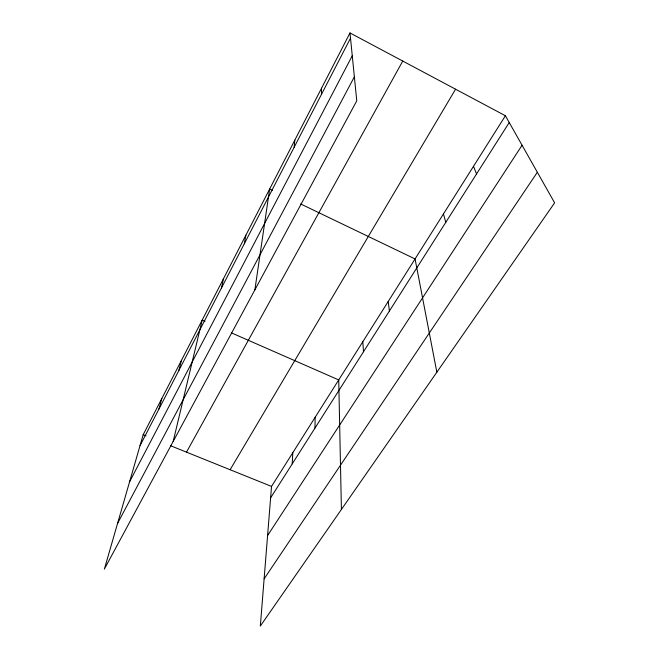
<?xml version="1.0" encoding="UTF-8"?>
<svg xmlns="http://www.w3.org/2000/svg" width="659" height="659" viewBox="0 0 659 659"><rect width="100%" height="100%" fill="white"/><g stroke="black" fill="none" stroke-linecap="round" stroke-linejoin="round"><path stroke-width="0.99" d="M321.435 94.451L321.543 88.199M314.961 428.103L315.167 417.262M292.217 463.887L292.802 452.708M505.404 115.753L271.533 486.416L260.33 626.05L554.631 202.84L505.404 115.753L349.987 32.95L143.192 434.701L104.369 569.096L356.766 100.835L349.987 32.95M294.145 147.287L294.812 140.136M254.876 289.861L269.638 189.042L272.373 190.36M244.291 243.805L245.889 235.189M221.457 287.999L223.442 278.79M173.177 441.431L202.206 320.06L205.023 321.295M178.836 370.523L181.472 360.325M158.918 409.091L161.834 398.489M140.029 445.657L350.506 38.173M129.592 481.77L352.26 55.751M117.557 523.452L354.369 76.806M186.489 452.148L402.748 61.056M230.115 469.727L455.567 89.204M270.618 497.866L509.234 122.525M267.595 535.536L522.076 145.244M264.119 578.841L537.34 172.254M143.192 434.701L146.018 435.838M170.483 445.698L271.533 486.416M231.391 332.861L338.726 379.93L341.411 509.448M300.644 203.952L415.063 258.946L436.851 372.203M473.5 166.315L476.548 173.935M443.441 213.961L445.789 222.314M388.225 301.468L389.395 311.023M362.821 341.741L363.488 351.782"/></g></svg>
